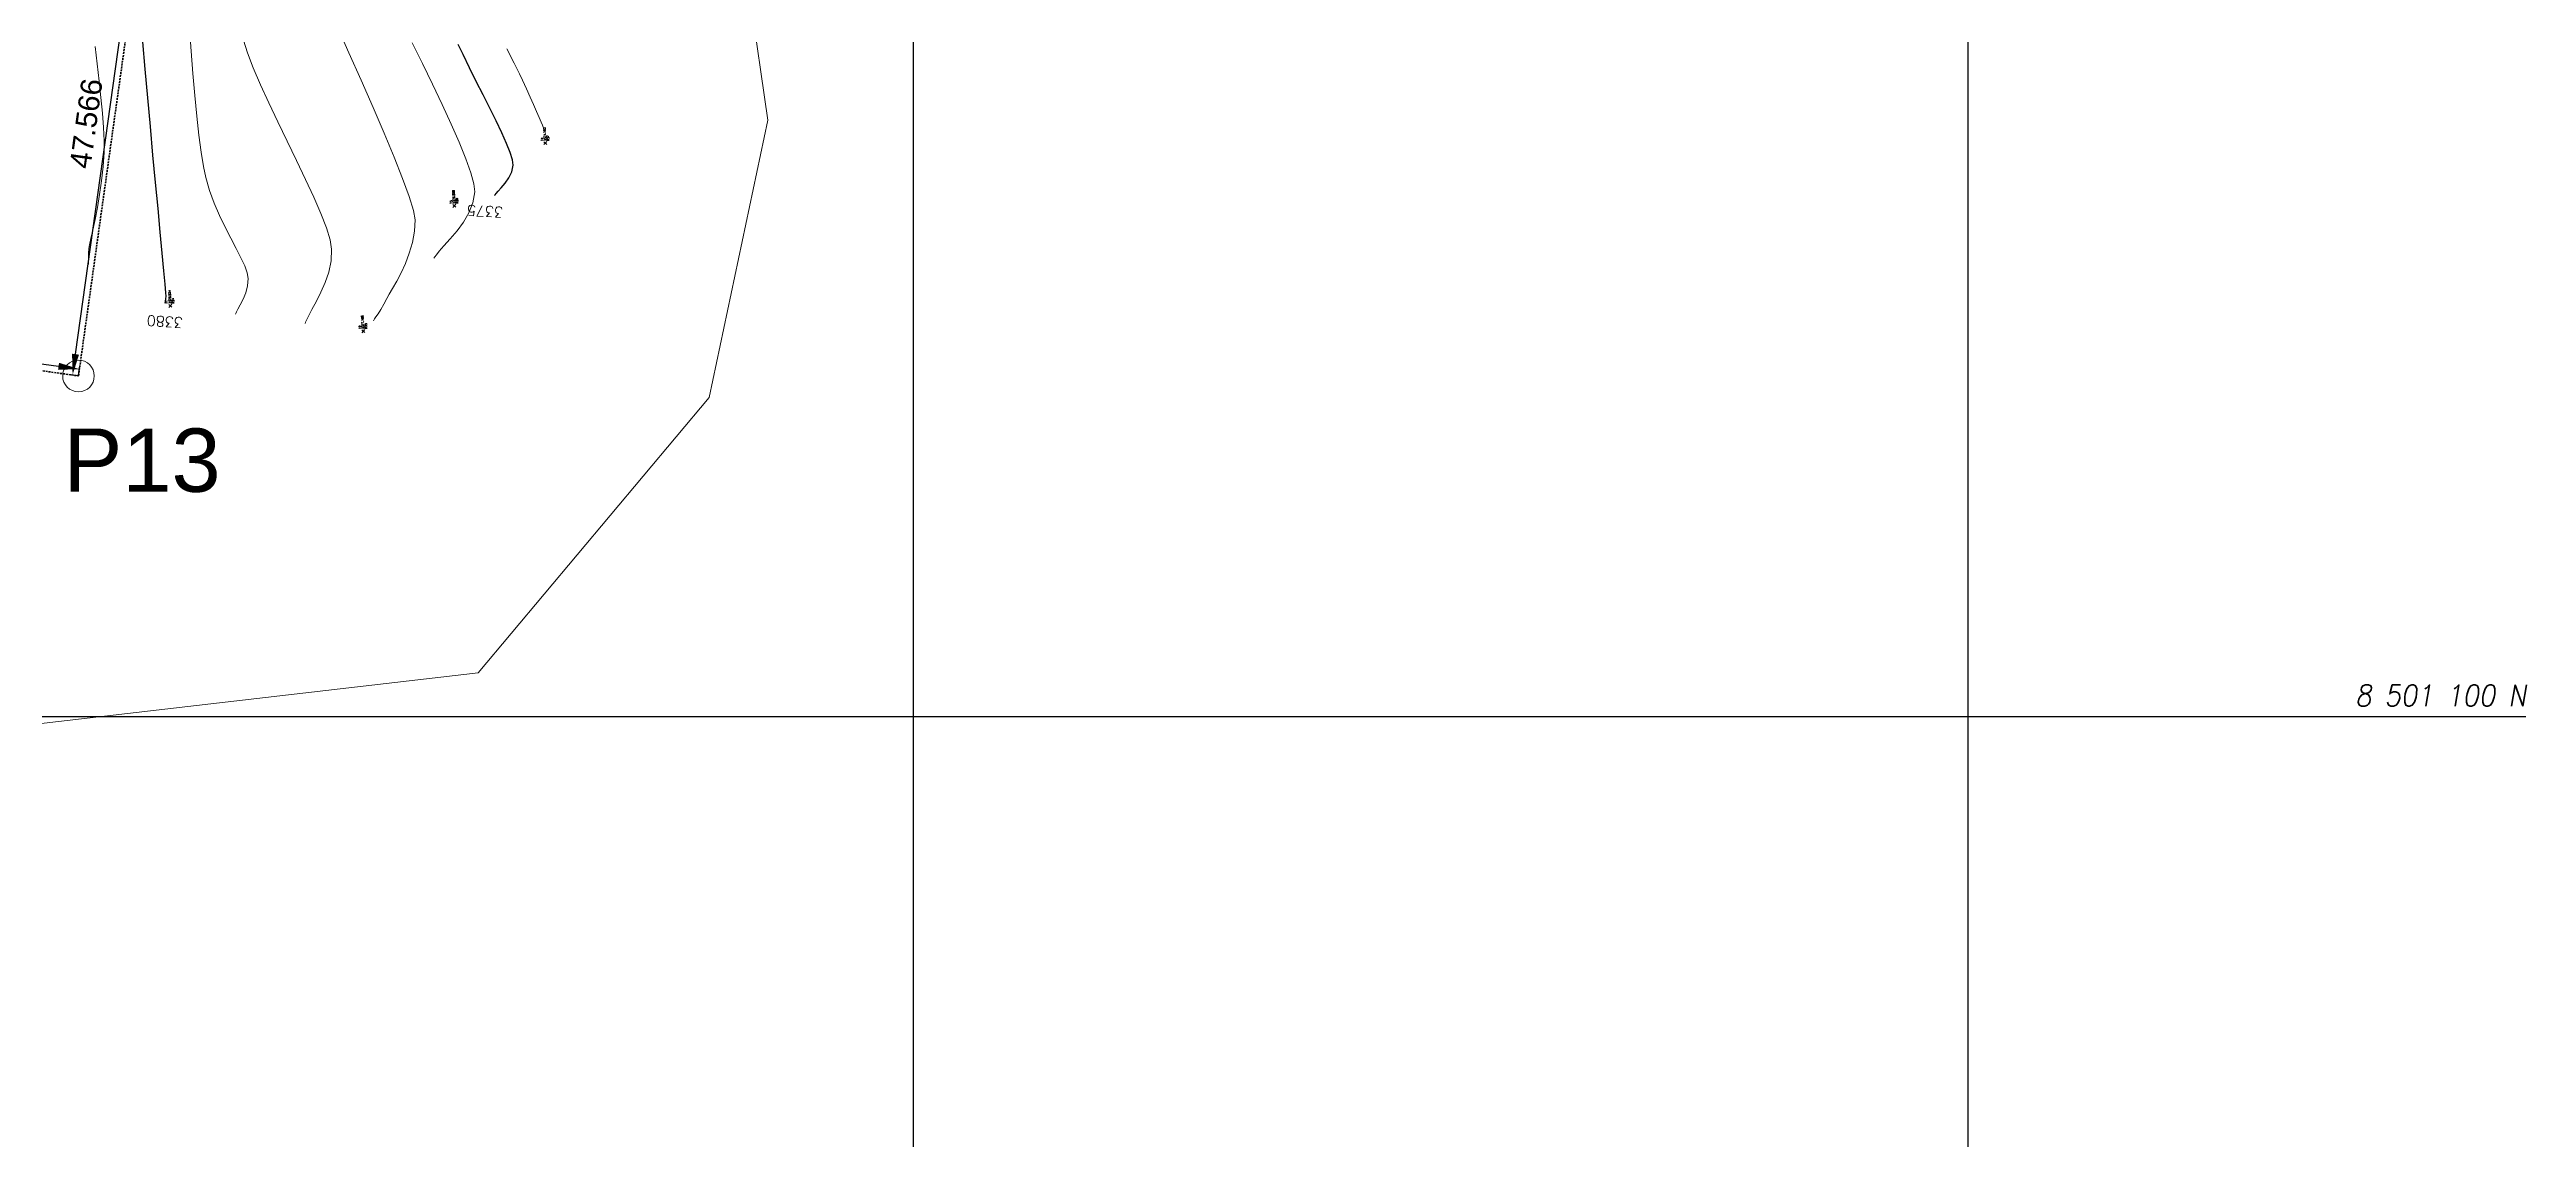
# Model space of a CAD drawing. Header units: millimetres. Extents: x 736950 to 740938, y 8500595 to 8502163.
# Drawn here: x 738318.1 to 738552.9, y 8501059.9 to 8501163.2 of the extents above; entities that cross this region are included whole.
import ezdxf
from ezdxf.enums import TextEntityAlignment as Align

# ---------------------------------------------------------------- set-up
doc = ezdxf.new("R2010")
doc.units = ezdxf.units.MM
doc.linetypes.add('DASHED', pattern=[0.75, 0.5, -0.25])
for name, color, linetype, lineweight in [('CONT-MJR', 80, 'Continuous', 30), ('CONT-MNR', 96, 'Continuous', 15), ('COTAS', 40, 'Continuous', 5), ('CUADROS', 9, 'Continuous', 20), ('PERIMETRO', 7, 'Continuous', 35), ('saiwite', 5, 'Continuous', 5)]:
    doc.layers.add(name, color=color, linetype=linetype, lineweight=lineweight)
doc.layers.add('Cuadricula Coordenadas', color=5, linetype='Continuous')
doc.styles.add('Coordenadas', font='romans', dxfattribs={"width": 0.9, "height": 2})
doc.styles.add('COTAS', font='arial.ttf')
doc.styles.add('CUADROS', font='arial.ttf')
doc.styles.get("Standard").update_dxf_attribs({"font": 'simplex.shx'})
doc.dimstyles.new('Copy of GenDist', dxfattribs={"dimtxt": 2, "dimasz": 2, "dimexe": 0.18, "dimexo": 0.0625, "dimgap": 1, "dimtad": 2, "dimdec": 3, "dimzin": 1, "dimdsep": 46, "dimtxsty": 'COTAS', "dimcen": 0.09, "dimadec": 3, "dimazin": 0, "dimtfac": 1, "dimtdec": 3, "dimtofl": 0, "dimtmove": 0, "dimatfit": 3, "dimfxl": 1, "dimtolj": 1, "dimtzin": 0, "dimarcsym": 0})

# ---------------------------------------------------------------- blocks, each defined once
blk = doc.blocks.new('*D161')
at = {"layer": 'COTAS', "color": 0, "lineweight": -2, "transparency": 16777216}
for p, q in [((738236.84, 8501144.09), (738236.94, 8501144.85)), ((738238.9, 8501144.39), (738318.93, 8501133.19)), ((738320.83, 8501132.34), (738320.93, 8501133.1))]:
    blk.add_line(p, q, dxfattribs=at)
at = {"layer": 'COTAS', "color": 0, "transparency": 16777216}
for points in [[(738238.94, 8501144.72), (738238.85, 8501144.06), (738236.92, 8501144.67)], [(738318.98, 8501133.52), (738318.88, 8501132.86), (738320.91, 8501132.92)]]:
    blk.add_solid(points, dxfattribs=at)
at = {"layer": 'Defpoints', "color": 0, "transparency": 16777216}
for p in [(738236.83, 8501144.03), (738320.82, 8501132.28), (738320.91, 8501132.92)]:
    blk.add_point(p, dxfattribs=at)
at = {"layer": 'COTAS', "color": 0, "transparency": 16777216, "insert": (738279.19, 8501140.8), "char_height": 2, "attachment_point": 5, "rotation": 352.0341, "style": 'COTAS'}
blk.add_mtext('\\A1;84.811', dxfattribs=at)
blk = doc.blocks.new('*D162')
at = {"layer": 'COTAS', "color": 0, "lineweight": -2, "transparency": 16777216}
for p, q in [((738327.35, 8501179.39), (738326.67, 8501179.49)), ((738320.54, 8501134.34), (738326.57, 8501177.48)), ((738320.76, 8501132.29), (738320.08, 8501132.38))]:
    blk.add_line(p, q, dxfattribs=at)
at = {"layer": 'COTAS', "color": 0, "transparency": 16777216}
for points in [[(738326.24, 8501177.53), (738326.9, 8501177.44), (738326.85, 8501179.46)], [(738320.21, 8501134.38), (738320.87, 8501134.29), (738320.26, 8501132.36)]]:
    blk.add_solid(points, dxfattribs=at)
at = {"layer": 'Defpoints', "color": 0, "transparency": 16777216}
for p in [(738326.85, 8501179.46), (738327.41, 8501179.39), (738320.82, 8501132.28)]:
    blk.add_point(p, dxfattribs=at)
at = {"layer": 'COTAS', "color": 0, "transparency": 16777216, "insert": (738321.55, 8501156.19), "char_height": 2, "attachment_point": 5, "rotation": 82.0358, "style": 'COTAS'}
blk.add_mtext('\\A1;47.566', dxfattribs=at)

msp = doc.modelspace()

# ---------------------------------------------------------------- linework, layer by layer
at = {"linetype": 'Continuous'}
for p, q in [((738364.9428, 8501154.472), (738365.2429, 8501154.2076)), ((738365.225, 8501154.4899), (738364.9606, 8501154.1898)), ((738356.3131, 8501148.5242), (738356.6132, 8501148.2598)), ((738356.5954, 8501148.5421), (738356.331, 8501148.242)), ((738329.3832, 8501139.0567), (738329.6833, 8501138.7924)), ((738329.6655, 8501139.0746), (738329.4011, 8501138.7745)), ((738347.6733, 8501136.6569), (738347.9734, 8501136.3925)), ((738347.9555, 8501136.6748), (738347.6911, 8501136.3747))]:
    msp.add_line(p, q, dxfattribs=at)
at = {"layer": 'CONT-MJR', "flags": 128}
for points, elevation in [([(738329.0528, 8501139.1691), (738329.053, 8501139.1796), (738329.054, 8501139.2247), (738329.0553, 8501139.2596), (738329.0768, 8501139.3551), (738329.1173, 8501139.569), (738329.1439, 8501139.8253), (738329.118, 8501140.143), (738329.0416, 8501140.9674), (738328.9211, 8501142.2386), (738328.763, 8501143.897), (738328.5737, 8501145.8828), (738328.3598, 8501148.1363), (738328.1276, 8501150.5977), (738327.8836, 8501153.2074), (738327.6344, 8501155.9055), (738327.3863, 8501158.6324), (738327.1458, 8501161.3283), (738326.9194, 8501163.9335)], 3380), ([(738360.2794, 8501149.3744), (738360.3214, 8501149.4388), (738360.4214, 8501149.5733), (738360.6044, 8501149.7895), (738360.8906, 8501150.1061), (738361.2743, 8501150.5499), (738361.6324, 8501151.0502), (738361.9066, 8501151.6107), (738362.0387, 8501152.2348), (738361.9779, 8501152.7371), (738361.7616, 8501153.4365), (738361.4136, 8501154.3046), (738360.9577, 8501155.313), (738360.418, 8501156.4332), (738359.8182, 8501157.6369), (738359.1823, 8501158.8955), (738358.5341, 8501160.1808), (738357.8975, 8501161.4642), (738357.2964, 8501162.7174), (738356.8183, 8501163.6922)], 3375)]:
    msp.add_lwpolyline(points, dxfattribs=dict(at, elevation=elevation))
at = {"layer": 'CONT-MNR', "flags": 128}
for points, elevation in [([(738335.7049, 8501138.1148), (738335.7341, 8501138.1917), (738335.8054, 8501138.3535), (738335.9385, 8501138.6158), (738336.1486, 8501139.0015), (738336.4284, 8501139.5404), (738336.6823, 8501140.141), (738336.8617, 8501140.8016), (738336.9181, 8501141.5207), (738336.8223, 8501142.0407), (738336.5803, 8501142.6942), (738336.221, 8501143.4673), (738335.774, 8501144.3466), (738335.2683, 8501145.3182), (738334.7334, 8501146.3685), (738334.1984, 8501147.4838), (738333.6925, 8501148.6503), (738333.2452, 8501149.8545), (738332.8856, 8501151.0827), (738332.6684, 8501152.1313), (738332.4551, 8501153.48), (738332.2471, 8501155.081), (738332.0461, 8501156.886), (738331.8536, 8501158.8472), (738331.6712, 8501160.9164), (738331.5004, 8501163.0457), (738331.3427, 8501165.1871)], 3379), ([(738342.3125, 8501137.2478), (738342.3571, 8501137.3668), (738342.4615, 8501137.6139), (738342.6515, 8501138.0076), (738342.9527, 8501138.5748), (738343.3757, 8501139.3507), (738343.8108, 8501140.1998), (738344.2156, 8501141.1207), (738344.5478, 8501142.112), (738344.7649, 8501143.1723), (738344.8247, 8501144.3004), (738344.6859, 8501145.1654), (738344.3337, 8501146.3018), (738343.8035, 8501147.6654), (738343.1305, 8501149.2121), (738342.3501, 8501150.8979), (738341.4975, 8501152.6786), (738340.6081, 8501154.5102), (738339.7171, 8501156.3486), (738338.8599, 8501158.1498), (738338.0718, 8501159.8696), (738337.388, 8501161.4639), (738336.8439, 8501162.8887), (738336.4748, 8501164.0999)], 3378), ([(738348.778, 8501137.5095), (738348.8136, 8501137.5664), (738348.8915, 8501137.6859), (738349.0232, 8501137.8798), (738349.2216, 8501138.1683), (738349.4953, 8501138.582), (738349.7835, 8501139.061), (738350.0713, 8501139.6125), (738350.2897, 8501140.0195), (738350.6077, 8501140.5735), (738350.991, 8501141.2567), (738351.4051, 8501142.0515), (738351.8155, 8501142.9401), (738352.1878, 8501143.905), (738352.4875, 8501144.9284), (738352.6801, 8501145.9926), (738352.7313, 8501147.08), (738352.5767, 8501147.9453), (738352.1717, 8501149.2655), (738351.5518, 8501150.9721), (738350.7523, 8501152.9966), (738349.8088, 8501155.2703), (738348.7566, 8501157.7247), (738347.6314, 8501160.2912), (738346.4684, 8501162.9012), (738345.3032, 8501165.4861)], 3377), ([(738321.772, 8501142.8748), (738321.7731, 8501142.9248), (738321.774, 8501143.0321), (738321.7735, 8501143.2117), (738321.7734, 8501143.4854), (738321.7825, 8501143.8815), (738321.8126, 8501144.3365), (738321.8727, 8501144.6873), (738322.0011, 8501145.2862), (738322.1791, 8501146.098), (738322.388, 8501147.0877), (738322.6093, 8501148.22), (738322.8241, 8501149.4599), (738323.0138, 8501150.7721), (738323.1599, 8501152.1216), (738323.2435, 8501153.4732), (738323.2455, 8501154.5634), (738323.1892, 8501155.8069), (738323.0848, 8501157.1797), (738322.9427, 8501158.658), (738322.7732, 8501160.2179), (738322.5867, 8501161.8355), (738322.3935, 8501163.487)], 3381), ([(738354.5287, 8501143.4419), (738354.5966, 8501143.5476), (738354.7528, 8501143.7659), (738355.0315, 8501144.111), (738355.4679, 8501144.6052), (738356.0789, 8501145.2802), (738356.7122, 8501146.0219), (738357.3138, 8501146.8334), (738357.8299, 8501147.7181), (738358.2066, 8501148.6791), (738358.3898, 8501149.7199), (738358.3108, 8501150.469), (738358.0199, 8501151.5316), (738357.5457, 8501152.8612), (738356.9167, 8501154.4114), (738356.1618, 8501156.1356), (738355.3094, 8501157.9874), (738354.3884, 8501159.9203), (738353.4272, 8501161.8878), (738352.4545, 8501163.8435)], 3376), ([(738364.9257, 8501155.7696), (738364.8873, 8501155.857), (738364.8079, 8501156.0395), (738364.6815, 8501156.3321), (738364.499, 8501156.7575), (738364.2468, 8501157.3451), (738363.9663, 8501157.9936), (738363.6555, 8501158.7021), (738363.3127, 8501159.4694), (738362.9359, 8501160.2946), (738362.6369, 8501160.9099), (738362.1296, 8501161.9197), (738361.4465, 8501163.2651)], 3374)]:
    msp.add_lwpolyline(points, dxfattribs=dict(at, elevation=elevation))
at = {"layer": 'COTAS'}
msp.add_circle((738320.8207, 8501132.2789), 1.5, dxfattribs=at)
at = {"layer": 'Cuadricula Coordenadas', "color": 8}
for p, q in [((738400, 8500595.5072), (738400, 8502130.6413)), ((738500, 8500595.5072), (738500, 8502130.6413)), ((736950.2265, 8501100), (738552.8979, 8501100))]:
    msp.add_line(p, q, dxfattribs=at)
at = {"layer": 'PERIMETRO', "linetype": 'DASHED', "ltscale": 0.35}
msp.add_lwpolyline([(738236.8284, 8501144.0322), (738320.8207, 8501132.2789), (738327.4111, 8501179.3862), (738500.534, 8501255.2801), (738505.2946, 8501473.0028), (738158.5426, 8501412.1735)], dxfattribs=at)
at = {"layer": 'saiwite'}
for p, q in [((738386.1792, 8501156.5237), (738379.7311, 8501200.8125)), ((738380.6305, 8501130.2342), (738386.1792, 8501156.5237)), ((738358.7342, 8501104.1336), (738380.6305, 8501130.2342)), ((738292.8059, 8501096.5195), (738358.7342, 8501104.1336))]:
    msp.add_line(p, q, dxfattribs=at)

# ---------------------------------------------------------------- texts
at = {"color": 2, "char_height": 0.2, "attachment_point": 4, "rotation": 93.620503}
for s, insert in [('74', (738364.8007, 8501154.5217)), ('73', (738356.1711, 8501148.5739)), ('71', (738329.2412, 8501139.1065)), ('72', (738347.5313, 8501136.7067))]:
    msp.add_mtext(s, dxfattribs=dict(at, insert=insert))
at = {"color": 1, "char_height": 0.2, "attachment_point": 4, "rotation": 93.620503}
for s, insert in [('3374.163', (738365.0802, 8501154.5394)), ('3376.528', (738356.4506, 8501148.5916)), ('3379.934', (738329.5207, 8501139.1242)), ('3377.166', (738347.8107, 8501136.7243))]:
    msp.add_mtext(s, dxfattribs=dict(at, insert=insert))
at = {"color": 3, "char_height": 0.2, "attachment_point": 4, "rotation": 93.620503}
for s, insert in [('R37', (738365.3596, 8501154.5571)), ('R36', (738356.73, 8501148.6093)), ('R34', (738329.8001, 8501139.1418)), ('R35', (738348.0901, 8501136.742))]:
    msp.add_mtext(s, dxfattribs=dict(at, insert=insert))
at = {"layer": 'CONT-MJR', "char_height": 1, "attachment_point": 5, "rotation": 176.379436}
for s, insert in [('{3375}', (738359.3616, 8501147.882, 3375)), ('{3375}', (738359.3616, 8501147.882, 3375)), ('{3380}', (738329.0042, 8501137.4232, 3380))]:
    msp.add_mtext(s, dxfattribs=dict(at, insert=insert))
at = {"layer": 'Cuadricula Coordenadas', "color": 7, "style": 'Coordenadas', "oblique": 10, "width": 0.9}
msp.add_text(' 8 501 100 N', height=2, dxfattribs=at).set_placement((738552.8979, 8501102), align=Align.MIDDLE_RIGHT)
at = {"layer": 'CUADROS', "style": 'CUADROS'}
msp.add_text('P13', height=6, dxfattribs=at).set_placement((738326.8437, 8501124.2962), align=Align.MIDDLE_CENTER)

# ---------------------------------------------------------------- dimensions: what is measured, and where the dimension line sits
at = {"layer": 'COTAS'}
for p1, p2, distance, picture, middle in [((738320.8207, 8501132.2789), (738327.4111, 8501179.3862), 0.5657, '*D162', (738321.554, 8501156.191)), ((738236.8284, 8501144.0322), (738320.8207, 8501132.2789), 0.6448, '*D161', (738279.194, 8501140.7957))]:
    dim = msp.add_aligned_dim(p1=p1, p2=p2, distance=distance, dimstyle='Copy of GenDist', dxfattribs=at)
    dim.commit()
    dim.dimension.update_dxf_attribs({"geometry": picture, "text_midpoint": middle})

doc.saveas('drawing.dxf')
